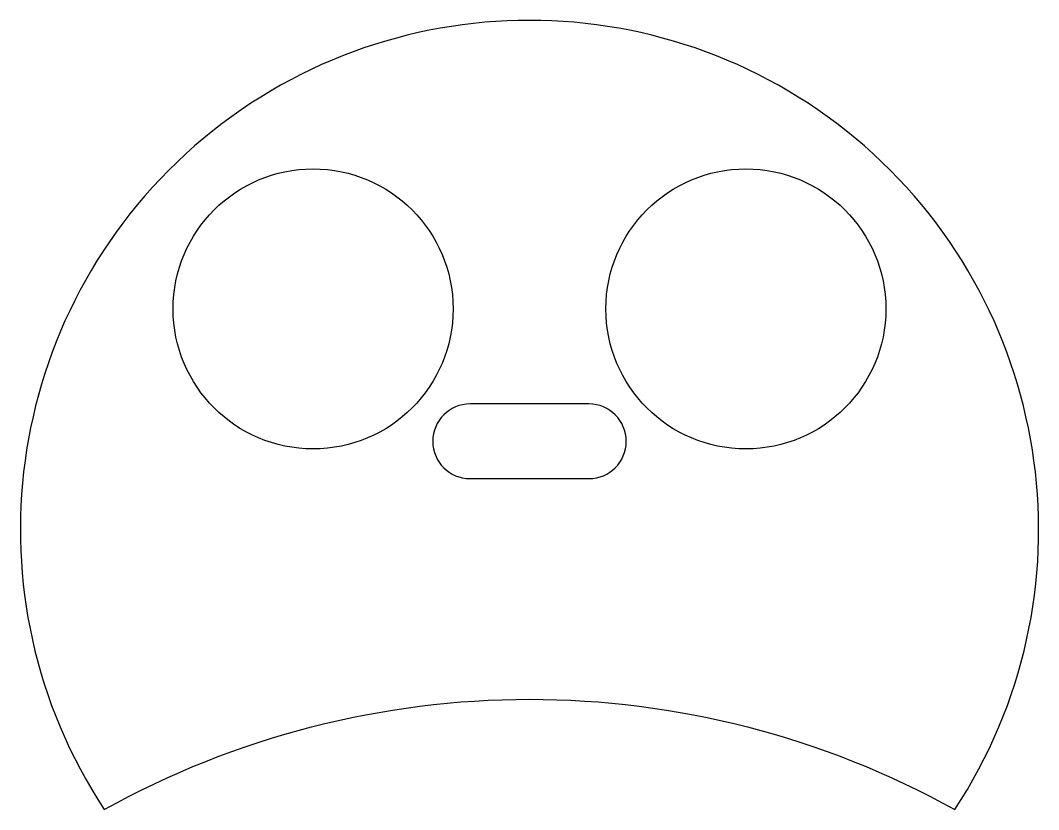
# Model space of a CAD drawing. Header units: millimetres. Extents: x -30 to 30, y 78.5 to 125.
import ezdxf

# ---------------------------------------------------------------- set-up
doc = ezdxf.new("R2010")
doc.units = ezdxf.units.MM
doc.layers.get('0').update_dxf_attribs({"linetype": 'CONTINUOUS'})

msp = doc.modelspace()

# ---------------------------------------------------------------- linework, layer by layer
for points in [[(25.056, 78.501, 1.855878), (-25.055, 78.5, -0.259407)], [(-3.5, 102.4, 1), (-3.5, 98), (3.5, 98, 1), (3.5, 102.4)]]:
    msp.add_lwpolyline(points, format="xyb", close=True)
for centre in [(-12.75, 108), (12.75, 108)]:
    msp.add_circle(centre, 8.25)

doc.saveas('drawing.dxf')
